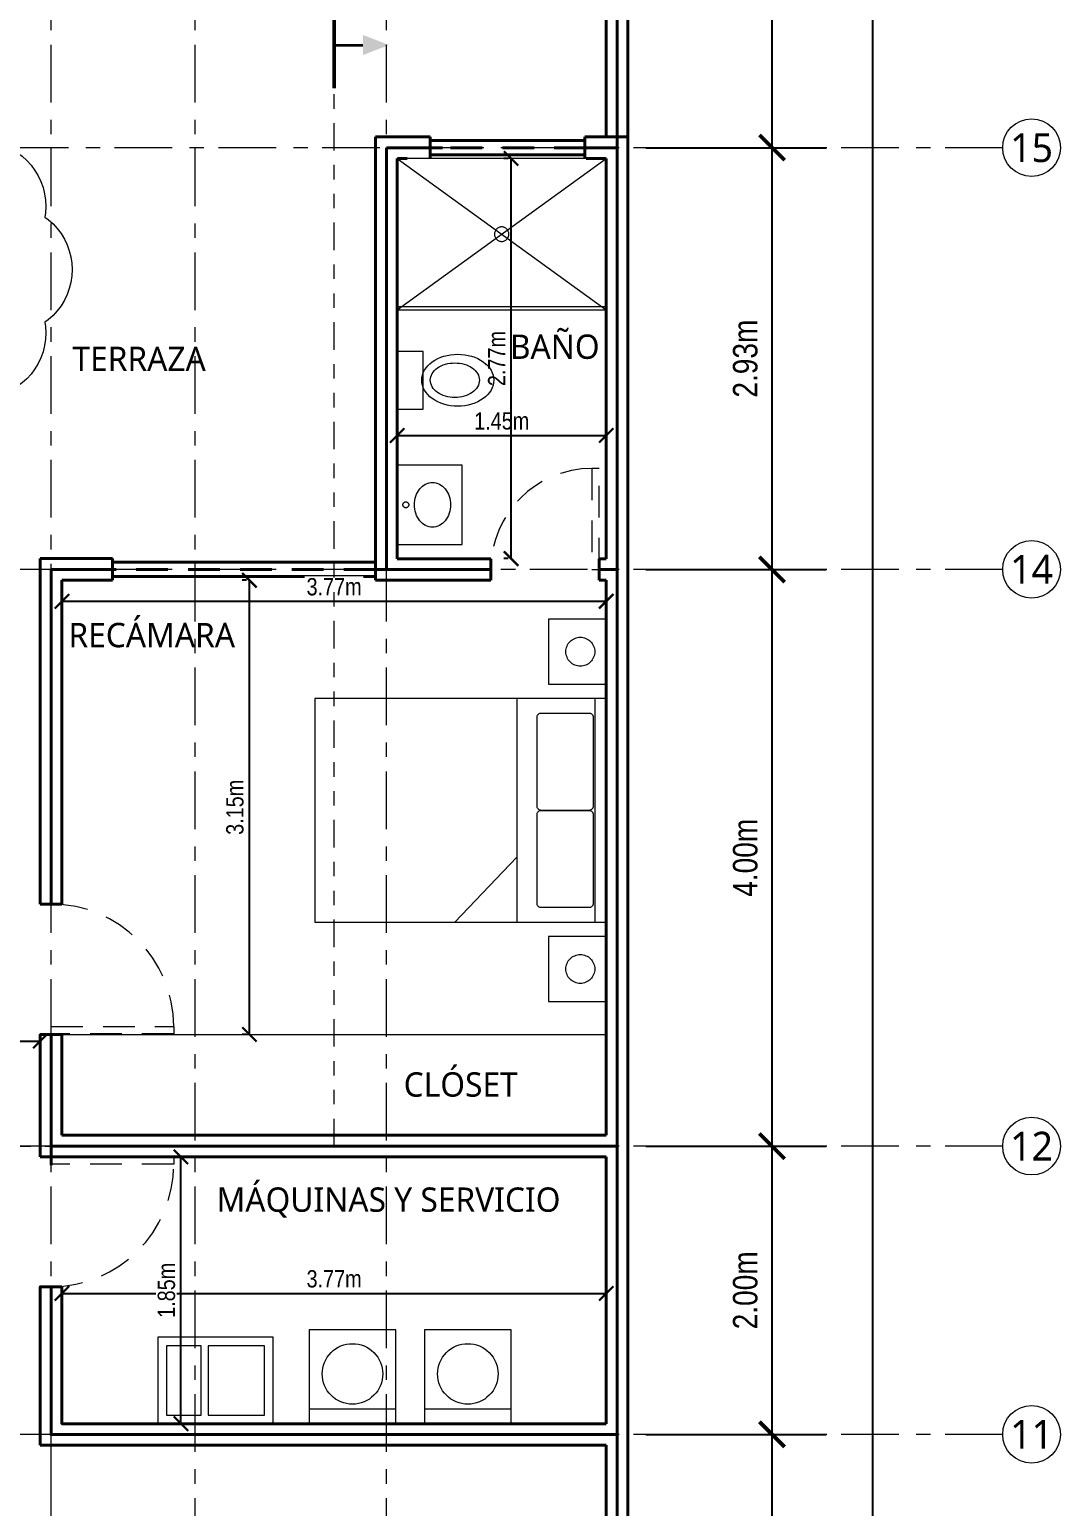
# Model space of a CAD drawing. Header units: metres. Extents: x 28.9 to 123.7, y -14.9 to 30.2.
# Drawn here: x 36.71 to 43.86, y 14.82 to 25.07 of the extents above; entities that cross this region are included whole.
import ezdxf
from ezdxf.enums import TextEntityAlignment as Align

# ---------------------------------------------------------------- set-up
doc = ezdxf.new("R2010")
doc.units = ezdxf.units.M
for name, pattern in [('EJE', [0.6, 0.4, -0.08, 0, -0.12]), ('PHANTOM', [6.35, 3.175, -0.635, 0.635, -0.635, 0.635, -0.635]), ('VACIO', [0.36, 0.22, -0.14])]:
    doc.linetypes.add(name, pattern=pattern)
for name, color, linetype, lineweight in [('001_Muros', 7, 'Continuous', 40), ('002_EjesVerticales', 8, 'EJE', 9), ('006_Mobiliario', 6, 'Continuous', 18), ('007_Textos', 7, 'Continuous', 18), ('008_Cotas', 8, 'Continuous', 13), ('011_Puertas', 7, 'VACIO', 18), ('012_Ventanas', 5, 'Continuous', 40), ('017_LineaDeCorte', 1, 'Continuous', 30)]:
    doc.layers.add(name, color=color, linetype=linetype, lineweight=lineweight)
doc.styles.add('OpenSans', font='OpenSans-Regular.ttf')
doc.styles.add('OpenSansCondensed-Light', font='OpenSansCondensed-Light.ttf')
doc.dimstyles.new('EZDXF', dxfattribs={"dimtxt": 0.25, "dimasz": 0.175, "dimexe": 0.375, "dimexo": 0.125, "dimgap": 0.1, "dimtad": 1, "dimzin": 4, "dimtxsty": 'OpenSansCondensed-Light', "dimblk": 'ARCHTICK', "dimcen": 2.5, "dimazin": 1, "dimtfac": 0.5, "dimtmove": 2, "dimatfit": 3})

# ---------------------------------------------------------------- blocks, each defined once
blk = doc.blocks.new('EJE')
at = {"color": 0, "linetype": 'Continuous'}
blk.add_circle((0, 0), 0.2, dxfattribs=at)
at = {"color": 0, "style": 'OpenSans'}
blk.add_attdef('EJE', text='', height=0.2, dxfattribs=at).set_placement((0, 0), align=Align.MIDDLE_CENTER)
blk = doc.blocks.new('_ARCHTICK')
at = {"color": 0, "linetype": 'ByBlock', "const_width": 0.15}
blk.add_lwpolyline([(-0.5, -0.5), (0.5, 0.5)], dxfattribs=at)
blk = doc.blocks.new('*D11')
at = {"layer": '008_Cotas', "color": 0, "lineweight": -2, "transparency": 16777216}
for p, q in [((40.985, 15.322), (42.235, 15.322)), ((41.86, 9.825), (41.86, 15.322)), ((40.985, 9.825), (42.235, 9.825))]:
    blk.add_line(p, q, dxfattribs=at)
at = {"layer": 'Defpoints', "color": 0, "transparency": 16777216}
for p in [(40.86, 15.322), (41.86, 15.322), (40.86, 9.825)]:
    blk.add_point(p, dxfattribs=at)
at = {"layer": '008_Cotas', "color": 0, "lineweight": -2, "transparency": 16777216, "xscale": 0.175, "yscale": 0.175, "zscale": 0.175}
for p, rotation in [((41.86, 15.322), 90), ((41.86, 9.825), 270)]:
    blk.add_blockref('_ARCHTICK', p, dxfattribs=dict(at, rotation=rotation))
at = {"layer": '008_Cotas', "color": 0, "transparency": 16777216, "insert": (41.675, 12.573), "char_height": 0.17, "attachment_point": 5, "rotation": 90, "style": 'OpenSansCondensed-Light', "bg_fill": 3, "box_fill_scale": 1.1, "bg_fill_color": 9, "bg_fill_true_color": 13158600, "bg_fill_transparency": 0}
blk.add_mtext('5.50m', dxfattribs=at)
blk = doc.blocks.new('*D12')
at = {"layer": '008_Cotas', "color": 0, "lineweight": -2, "transparency": 16777216}
for p, q in [((40.985, 17.321), (42.235, 17.321)), ((41.86, 15.322), (41.86, 17.321)), ((40.985, 15.322), (42.235, 15.322))]:
    blk.add_line(p, q, dxfattribs=at)
at = {"layer": 'Defpoints', "color": 0, "transparency": 16777216}
for p in [(40.86, 17.321), (41.86, 17.321), (40.86, 15.322)]:
    blk.add_point(p, dxfattribs=at)
at = {"layer": '008_Cotas', "color": 0, "lineweight": -2, "transparency": 16777216, "xscale": 0.175, "yscale": 0.175, "zscale": 0.175}
for p, rotation in [((41.86, 17.321), 90), ((41.86, 15.322), 270)]:
    blk.add_blockref('_ARCHTICK', p, dxfattribs=dict(at, rotation=rotation))
at = {"layer": '008_Cotas', "color": 0, "transparency": 16777216, "insert": (41.675, 16.321), "char_height": 0.17, "attachment_point": 5, "rotation": 90, "style": 'OpenSansCondensed-Light', "bg_fill": 3, "box_fill_scale": 1.1, "bg_fill_color": 9, "bg_fill_true_color": 13158600, "bg_fill_transparency": 0}
blk.add_mtext('2.00m', dxfattribs=at)
blk = doc.blocks.new('*D13')
at = {"layer": '008_Cotas', "color": 0, "lineweight": -2, "transparency": 16777216}
for p, q in [((40.985, 21.321), (42.235, 21.321)), ((41.86, 17.321), (41.86, 21.321)), ((40.985, 17.321), (42.235, 17.321))]:
    blk.add_line(p, q, dxfattribs=at)
at = {"layer": 'Defpoints', "color": 0, "transparency": 16777216}
for p in [(40.86, 21.321), (41.86, 21.321), (40.86, 17.321)]:
    blk.add_point(p, dxfattribs=at)
at = {"layer": '008_Cotas', "color": 0, "lineweight": -2, "transparency": 16777216, "xscale": 0.175, "yscale": 0.175, "zscale": 0.175}
for p, rotation in [((41.86, 21.321), 90), ((41.86, 17.321), 270)]:
    blk.add_blockref('_ARCHTICK', p, dxfattribs=dict(at, rotation=rotation))
at = {"layer": '008_Cotas', "color": 0, "transparency": 16777216, "insert": (41.675, 19.321), "char_height": 0.17, "attachment_point": 5, "rotation": 90, "style": 'OpenSansCondensed-Light', "bg_fill": 3, "box_fill_scale": 1.1, "bg_fill_color": 9, "bg_fill_true_color": 13158600, "bg_fill_transparency": 0}
blk.add_mtext('4.00m', dxfattribs=at)
blk = doc.blocks.new('*D14')
at = {"layer": '008_Cotas', "color": 0, "lineweight": -2, "transparency": 16777216}
for p, q in [((40.985, 24.246), (42.235, 24.246)), ((41.86, 21.321), (41.86, 24.246)), ((40.985, 21.321), (42.235, 21.321))]:
    blk.add_line(p, q, dxfattribs=at)
at = {"layer": 'Defpoints', "color": 0, "transparency": 16777216}
for p in [(40.86, 24.246), (41.86, 24.246), (40.86, 21.321)]:
    blk.add_point(p, dxfattribs=at)
at = {"layer": '008_Cotas', "color": 0, "lineweight": -2, "transparency": 16777216, "xscale": 0.175, "yscale": 0.175, "zscale": 0.175}
for p, rotation in [((41.86, 24.246), 90), ((41.86, 21.321), 270)]:
    blk.add_blockref('_ARCHTICK', p, dxfattribs=dict(at, rotation=rotation))
at = {"layer": '008_Cotas', "color": 0, "transparency": 16777216, "insert": (41.675, 22.783), "char_height": 0.17, "attachment_point": 5, "rotation": 90, "style": 'OpenSansCondensed-Light', "bg_fill": 3, "box_fill_scale": 1.1, "bg_fill_color": 9, "bg_fill_true_color": 13158600, "bg_fill_transparency": 0}
blk.add_mtext('2.93m', dxfattribs=at)
blk = doc.blocks.new('MOB_CAMA_QUEEN_155x202')
at = {"color": 0, "lineweight": -2}
for points in [[(0.775, -1.01), (0.775, 1.01), (-0.775, 1.01), (-0.775, -1.01)], [(0.775, 0.93), (0.775, 1.01), (-0.775, 1.01), (-0.775, 0.93)], [(-0.03, 0.53), (-0.645, 0.53), (-0.648, 0.53), (-0.651, 0.531), (-0.654, 0.531), (-0.656, 0.532), (-0.659, 0.534), (-0.662, 0.535), (-0.664, 0.537), (-0.666, 0.539), (-0.668, 0.541), (-0.67, 0.543), (-0.671, 0.546), (-0.673, 0.549), (-0.674, 0.551), (-0.674, 0.554), (-0.675, 0.557), (-0.675, 0.56), (-0.675, 0.89), (-0.675, 0.893), (-0.674, 0.896), (-0.674, 0.899), (-0.673, 0.901), (-0.671, 0.904), (-0.67, 0.907), (-0.668, 0.909), (-0.666, 0.911), (-0.664, 0.913), (-0.662, 0.915), (-0.659, 0.916), (-0.656, 0.918), (-0.654, 0.919), (-0.651, 0.919), (-0.648, 0.92), (-0.645, 0.92), (-0.03, 0.92), (-0.027, 0.92), (-0.024, 0.919), (-0.021, 0.919), (-0.019, 0.918), (-0.016, 0.916), (-0.013, 0.915), (-0.011, 0.913), (-0.009, 0.911), (-0.007, 0.909), (-0.005, 0.907), (-0.004, 0.904), (-0.002, 0.901), (-0.001, 0.899), (-0.001, 0.896), (0, 0.893), (0, 0.89), (0, 0.56), (0, 0.557), (-0.001, 0.554), (-0.001, 0.551), (-0.002, 0.549), (-0.004, 0.546), (-0.005, 0.543), (-0.007, 0.541), (-0.009, 0.539), (-0.011, 0.537), (-0.013, 0.535), (-0.016, 0.534), (-0.019, 0.532), (-0.021, 0.531), (-0.024, 0.531), (-0.027, 0.53)], [(0.645, 0.53), (0.03, 0.53), (0.027, 0.53), (0.024, 0.531), (0.021, 0.531), (0.019, 0.532), (0.016, 0.534), (0.013, 0.535), (0.011, 0.537), (0.009, 0.539), (0.007, 0.541), (0.005, 0.543), (0.004, 0.546), (0.002, 0.549), (0.001, 0.551), (0.001, 0.554), (0, 0.557), (0, 0.56), (0, 0.89), (0, 0.893), (0.001, 0.896), (0.001, 0.899), (0.002, 0.901), (0.004, 0.904), (0.005, 0.907), (0.007, 0.909), (0.009, 0.911), (0.011, 0.913), (0.013, 0.915), (0.016, 0.916), (0.019, 0.918), (0.021, 0.919), (0.024, 0.919), (0.027, 0.92), (0.03, 0.92), (0.645, 0.92), (0.648, 0.92), (0.651, 0.919), (0.654, 0.919), (0.656, 0.918), (0.659, 0.916), (0.662, 0.915), (0.664, 0.913), (0.666, 0.911), (0.668, 0.909), (0.67, 0.907), (0.671, 0.904), (0.673, 0.901), (0.674, 0.899), (0.674, 0.896), (0.675, 0.893), (0.675, 0.89), (0.675, 0.56), (0.675, 0.557), (0.674, 0.554), (0.674, 0.551), (0.673, 0.549), (0.671, 0.546), (0.67, 0.543), (0.668, 0.541), (0.666, 0.539), (0.664, 0.537), (0.662, 0.535), (0.659, 0.534), (0.656, 0.532), (0.654, 0.531), (0.651, 0.531), (0.648, 0.53)]]:
    blk.add_lwpolyline(points, close=True, dxfattribs=at)
for points in [[(-0.775, 0.39), (0.775, 0.39)], [(0.325, 0.39), (0.775, -0.04)]]:
    blk.add_lwpolyline(points, dxfattribs=at)
blk = doc.blocks.new('MOB_BURO_45x40')
at = {"color": 0, "lineweight": -2}
for points in [[(0.225, -0.2), (0.225, 0.2), (-0.225, 0.2), (-0.225, -0.2)], [(0.1, 0.02), (0.1, 0.01), (0.098, 0), (0.096, -0.009), (0.092, -0.018), (0.088, -0.027), (0.083, -0.036), (0.077, -0.043), (0.071, -0.051), (0.063, -0.057), (0.056, -0.063), (0.047, -0.068), (0.038, -0.072), (0.029, -0.076), (0.02, -0.078), (0.01, -0.08), (0, -0.08), (-0.01, -0.08), (-0.02, -0.078), (-0.029, -0.076), (-0.038, -0.072), (-0.047, -0.068), (-0.056, -0.063), (-0.063, -0.057), (-0.071, -0.051), (-0.077, -0.043), (-0.083, -0.036), (-0.088, -0.027), (-0.092, -0.018), (-0.096, -0.009), (-0.098, 0), (-0.1, 0.01), (-0.1, 0.02), (-0.1, 0.03), (-0.098, 0.04), (-0.096, 0.049), (-0.092, 0.058), (-0.088, 0.067), (-0.083, 0.076), (-0.077, 0.083), (-0.071, 0.091), (-0.063, 0.097), (-0.056, 0.103), (-0.047, 0.108), (-0.038, 0.112), (-0.029, 0.116), (-0.02, 0.118), (-0.01, 0.12), (0, 0.12), (0.01, 0.12), (0.02, 0.118), (0.029, 0.116), (0.038, 0.112), (0.047, 0.108), (0.056, 0.103), (0.063, 0.097), (0.071, 0.091), (0.077, 0.083), (0.083, 0.076), (0.088, 0.067), (0.092, 0.058), (0.096, 0.049), (0.098, 0.04), (0.1, 0.03)]]:
    blk.add_lwpolyline(points, close=True, dxfattribs=at)
blk = doc.blocks.new('MOB_ARBOL_200x200')
at = {"color": 0, "lineweight": -2}
blk.add_lwpolyline([(0.285, -0.968), (0.25, -0.994), (0.212, -1.017), (0.172, -1.036), (0.131, -1.051), (0.088, -1.061), (0.044, -1.068), (0, -1.07), (-0.044, -1.068), (-0.088, -1.061), (-0.131, -1.051), (-0.172, -1.036), (-0.212, -1.017), (-0.25, -0.994), (-0.285, -0.968), (-0.318, -0.938), (-0.348, -0.905), (-0.365, -0.882), (-0.394, -0.886), (-0.438, -0.888), (-0.483, -0.886), (-0.526, -0.88), (-0.569, -0.869), (-0.611, -0.854), (-0.651, -0.835), (-0.688, -0.813), (-0.724, -0.786), (-0.757, -0.757), (-0.786, -0.724), (-0.813, -0.688), (-0.835, -0.651), (-0.854, -0.611), (-0.869, -0.569), (-0.88, -0.526), (-0.886, -0.483), (-0.888, -0.438), (-0.886, -0.394), (-0.882, -0.365), (-0.905, -0.348), (-0.938, -0.318), (-0.968, -0.285), (-0.994, -0.25), (-1.017, -0.212), (-1.036, -0.172), (-1.051, -0.131), (-1.061, -0.088), (-1.068, -0.044), (-1.07, 0), (-1.068, 0.044), (-1.061, 0.088), (-1.051, 0.131), (-1.036, 0.172), (-1.017, 0.212), (-0.994, 0.25), (-0.968, 0.285), (-0.938, 0.318), (-0.905, 0.348), (-0.882, 0.365), (-0.886, 0.394), (-0.888, 0.438), (-0.886, 0.483), (-0.88, 0.526), (-0.869, 0.569), (-0.854, 0.611), (-0.835, 0.651), (-0.813, 0.688), (-0.786, 0.724), (-0.757, 0.757), (-0.724, 0.786), (-0.688, 0.813), (-0.651, 0.835), (-0.611, 0.854), (-0.569, 0.869), (-0.526, 0.88), (-0.483, 0.886), (-0.438, 0.888), (-0.394, 0.886), (-0.365, 0.882), (-0.348, 0.905), (-0.318, 0.938), (-0.285, 0.968), (-0.25, 0.994), (-0.212, 1.017), (-0.172, 1.036), (-0.131, 1.051), (-0.088, 1.061), (-0.044, 1.068), (0, 1.07), (0.044, 1.068), (0.088, 1.061), (0.131, 1.051), (0.172, 1.036), (0.212, 1.017), (0.25, 0.994), (0.285, 0.968), (0.318, 0.938), (0.348, 0.905), (0.365, 0.882), (0.394, 0.886), (0.438, 0.888), (0.483, 0.886), (0.526, 0.88), (0.569, 0.869), (0.611, 0.854), (0.651, 0.835), (0.688, 0.813), (0.724, 0.786), (0.757, 0.757), (0.786, 0.724), (0.813, 0.688), (0.835, 0.651), (0.854, 0.611), (0.869, 0.569), (0.88, 0.526), (0.886, 0.483), (0.888, 0.438), (0.886, 0.394), (0.882, 0.365), (0.905, 0.348), (0.938, 0.318), (0.968, 0.285), (0.994, 0.25), (1.017, 0.212), (1.036, 0.172), (1.051, 0.131), (1.061, 0.088), (1.068, 0.044), (1.07, 0), (1.068, -0.044), (1.061, -0.088), (1.051, -0.131), (1.036, -0.172), (1.017, -0.212), (0.994, -0.25), (0.968, -0.285), (0.938, -0.318), (0.905, -0.348), (0.882, -0.365), (0.886, -0.394), (0.888, -0.438), (0.886, -0.483), (0.88, -0.526), (0.869, -0.569), (0.854, -0.611), (0.835, -0.651), (0.813, -0.688), (0.786, -0.724), (0.757, -0.757), (0.724, -0.786), (0.688, -0.813), (0.651, -0.835), (0.611, -0.854), (0.569, -0.869), (0.526, -0.88), (0.483, -0.886), (0.438, -0.888), (0.394, -0.886), (0.365, -0.882), (0.348, -0.905), (0.318, -0.938), (0.285, -0.968)], dxfattribs=at)
blk.add_lwpolyline([(0.12, 0), (0.119, -0.012), (0.118, -0.023), (0.115, -0.035), (0.111, -0.046), (0.106, -0.057), (0.1, -0.067), (0.093, -0.076), (0.085, -0.085), (0.076, -0.093), (0.067, -0.1), (0.057, -0.106), (0.046, -0.111), (0.035, -0.115), (0.023, -0.118), (0.012, -0.119), (0, -0.12), (-0.012, -0.119), (-0.023, -0.118), (-0.035, -0.115), (-0.046, -0.111), (-0.057, -0.106), (-0.067, -0.1), (-0.076, -0.093), (-0.085, -0.085), (-0.093, -0.076), (-0.1, -0.067), (-0.106, -0.057), (-0.111, -0.046), (-0.115, -0.035), (-0.118, -0.023), (-0.119, -0.012), (-0.12, 0), (-0.119, 0.012), (-0.118, 0.023), (-0.115, 0.035), (-0.111, 0.046), (-0.106, 0.057), (-0.1, 0.067), (-0.093, 0.076), (-0.085, 0.085), (-0.076, 0.093), (-0.067, 0.1), (-0.057, 0.106), (-0.046, 0.111), (-0.035, 0.115), (-0.023, 0.118), (-0.012, 0.119), (0, 0.12), (0.012, 0.119), (0.023, 0.118), (0.035, 0.115), (0.046, 0.111), (0.057, 0.106), (0.067, 0.1), (0.076, 0.093), (0.085, 0.085), (0.093, 0.076), (0.1, 0.067), (0.106, 0.057), (0.111, 0.046), (0.115, 0.035), (0.118, 0.023), (0.119, 0.012)], close=True, dxfattribs=at)
blk = doc.blocks.new('*D121')
at = {"color": 0, "transparency": 16777216}
for p, q in [((36.935, 16.32), (36.935, 16.35)), ((36.935, 16.3), (40.71, 16.3)), ((40.71, 16.32), (40.71, 16.35))]:
    blk.add_line(p, q, dxfattribs=at)
at = {"layer": 'Defpoints', "transparency": 16777216}
for p in [(36.935, 16.3), (36.935, 16.3), (40.71, 16.3)]:
    blk.add_point(p, dxfattribs=at)
at = {"layer": '008_Cotas', "color": 0, "transparency": 16777216, "xscale": 0.1, "yscale": 0.1, "rotation": 180}
blk.add_blockref('_ARCHTICK', (36.935, 16.3), dxfattribs=at)
at = {"layer": '008_Cotas', "color": 0, "transparency": 16777216, "xscale": 0.1, "yscale": 0.1}
blk.add_blockref('_ARCHTICK', (40.71, 16.3), dxfattribs=at)
at = {"layer": '008_Cotas', "color": 0, "transparency": 16777216, "insert": (38.8225, 16.4), "char_height": 0.12, "attachment_point": 5, "style": 'OpenSansCondensed-Light', "bg_fill": 3, "box_fill_scale": 1.1, "bg_fill_color": 0, "bg_fill_transparency": 0}
blk.add_mtext('3.77m', dxfattribs=at)
blk = doc.blocks.new('*D130')
at = {"color": 0, "transparency": 16777216}
for p, q in [((37.74, 17.246), (37.71, 17.246)), ((37.76, 15.396), (37.76, 17.246)), ((37.74, 15.396), (37.71, 15.396))]:
    blk.add_line(p, q, dxfattribs=at)
at = {"layer": 'Defpoints', "transparency": 16777216}
for p in [(37.76, 17.246), (37.76, 15.396), (37.76, 15.396)]:
    blk.add_point(p, dxfattribs=at)
at = {"layer": '008_Cotas', "color": 0, "transparency": 16777216, "xscale": 0.1, "yscale": 0.1}
for p, rotation in [((37.76, 17.246), 90), ((37.76, 15.396), 270)]:
    blk.add_blockref('_ARCHTICK', p, dxfattribs=dict(at, rotation=rotation))
at = {"layer": '008_Cotas', "color": 0, "transparency": 16777216, "insert": (37.66, 16.321), "char_height": 0.12, "attachment_point": 5, "rotation": 90, "style": 'OpenSansCondensed-Light', "bg_fill": 3, "box_fill_scale": 1.1, "bg_fill_color": 0, "bg_fill_transparency": 0}
blk.add_mtext('1.85m', dxfattribs=at)
blk = doc.blocks.new('*D101')
at = {"color": 0, "transparency": 16777216}
for p, q in [((36.935, 21.12), (36.935, 21.15)), ((40.71, 21.12), (40.71, 21.15)), ((36.935, 21.1), (40.71, 21.1))]:
    blk.add_line(p, q, dxfattribs=at)
at = {"layer": 'Defpoints', "transparency": 16777216}
for p in [(36.935, 21.1), (36.935, 21.1), (40.71, 21.1)]:
    blk.add_point(p, dxfattribs=at)
at = {"layer": '008_Cotas', "color": 0, "transparency": 16777216, "xscale": 0.1, "yscale": 0.1, "rotation": 180}
blk.add_blockref('_ARCHTICK', (36.935, 21.1), dxfattribs=at)
at = {"layer": '008_Cotas', "color": 0, "transparency": 16777216, "xscale": 0.1, "yscale": 0.1}
blk.add_blockref('_ARCHTICK', (40.71, 21.1), dxfattribs=at)
at = {"layer": '008_Cotas', "color": 0, "transparency": 16777216, "insert": (38.8225, 21.2), "char_height": 0.12, "attachment_point": 5, "style": 'OpenSansCondensed-Light', "bg_fill": 3, "box_fill_scale": 1.1, "bg_fill_color": 0, "bg_fill_transparency": 0}
blk.add_mtext('3.77m', dxfattribs=at)
blk = doc.blocks.new('*D102')
at = {"color": 0, "transparency": 16777216}
for p, q in [((38.215, 21.246), (38.185, 21.246)), ((38.235, 18.096), (38.235, 21.246)), ((38.215, 18.096), (38.185, 18.096))]:
    blk.add_line(p, q, dxfattribs=at)
at = {"layer": 'Defpoints', "transparency": 16777216}
for p in [(38.235, 21.246), (38.235, 18.096), (38.235, 18.096)]:
    blk.add_point(p, dxfattribs=at)
at = {"layer": '008_Cotas', "color": 0, "transparency": 16777216, "xscale": 0.1, "yscale": 0.1}
for p, rotation in [((38.235, 21.246), 90), ((38.235, 18.096), 270)]:
    blk.add_blockref('_ARCHTICK', p, dxfattribs=dict(at, rotation=rotation))
at = {"layer": '008_Cotas', "color": 0, "transparency": 16777216, "insert": (38.135, 19.671), "char_height": 0.12, "attachment_point": 5, "rotation": 90, "style": 'OpenSansCondensed-Light', "bg_fill": 3, "box_fill_scale": 1.1, "bg_fill_color": 0, "bg_fill_transparency": 0}
blk.add_mtext('3.15m', dxfattribs=at)
blk = doc.blocks.new('*D131')
at = {"color": 0, "transparency": 16777216}
for p, q in [((39.26, 22.27), (39.26, 22.3)), ((39.26, 22.25), (40.71, 22.25)), ((40.71, 22.27), (40.71, 22.3))]:
    blk.add_line(p, q, dxfattribs=at)
at = {"layer": 'Defpoints', "transparency": 16777216}
for p in [(39.26, 22.25), (39.26, 22.25), (40.71, 22.25)]:
    blk.add_point(p, dxfattribs=at)
at = {"layer": '008_Cotas', "color": 0, "transparency": 16777216, "xscale": 0.1, "yscale": 0.1, "rotation": 180}
blk.add_blockref('_ARCHTICK', (39.26, 22.25), dxfattribs=at)
at = {"layer": '008_Cotas', "color": 0, "transparency": 16777216, "xscale": 0.1, "yscale": 0.1}
blk.add_blockref('_ARCHTICK', (40.71, 22.25), dxfattribs=at)
at = {"layer": '008_Cotas', "color": 0, "transparency": 16777216, "insert": (39.985, 22.35), "char_height": 0.12, "attachment_point": 5, "style": 'OpenSansCondensed-Light', "bg_fill": 3, "box_fill_scale": 1.1, "bg_fill_color": 0, "bg_fill_transparency": 0}
blk.add_mtext('1.45m', dxfattribs=at)
blk = doc.blocks.new('*D147')
at = {"color": 0, "transparency": 16777216}
for p, q in [((40.03, 24.171), (40, 24.171)), ((40.05, 21.396), (40.05, 24.171)), ((40.03, 21.396), (40, 21.396))]:
    blk.add_line(p, q, dxfattribs=at)
at = {"layer": 'Defpoints', "transparency": 16777216}
for p in [(40.05, 24.171), (40.05, 21.396), (40.05, 21.396)]:
    blk.add_point(p, dxfattribs=at)
at = {"layer": '008_Cotas', "color": 0, "transparency": 16777216, "xscale": 0.1, "yscale": 0.1}
for p, rotation in [((40.05, 24.171), 90), ((40.05, 21.396), 270)]:
    blk.add_blockref('_ARCHTICK', p, dxfattribs=dict(at, rotation=rotation))
at = {"layer": '008_Cotas', "color": 0, "transparency": 16777216, "insert": (39.95, 22.7835), "char_height": 0.12, "attachment_point": 5, "rotation": 90, "style": 'OpenSansCondensed-Light', "bg_fill": 3, "box_fill_scale": 1.1, "bg_fill_color": 0, "bg_fill_transparency": 0}
blk.add_mtext('2.77m', dxfattribs=at)
blk = doc.blocks.new('MOB_LAVABO_55x45')
at = {"color": 0, "lineweight": -2}
for points in [[(0.275, -0.225), (0.275, 0.225), (-0.275, 0.225), (-0.275, -0.225)], [(0.155, -0.02), (0.154, -0.032), (0.152, -0.044), (0.148, -0.056), (0.143, -0.068), (0.137, -0.079), (0.129, -0.089), (0.12, -0.099), (0.11, -0.108), (0.098, -0.117), (0.086, -0.124), (0.073, -0.13), (0.059, -0.135), (0.045, -0.14), (0.03, -0.143), (0.015, -0.144), (0, -0.145), (-0.015, -0.144), (-0.03, -0.143), (-0.045, -0.14), (-0.059, -0.135), (-0.073, -0.13), (-0.086, -0.124), (-0.098, -0.117), (-0.11, -0.108), (-0.12, -0.099), (-0.129, -0.089), (-0.137, -0.079), (-0.143, -0.068), (-0.148, -0.056), (-0.152, -0.044), (-0.154, -0.032), (-0.155, -0.02), (-0.154, -0.008), (-0.152, 0.004), (-0.148, 0.016), (-0.143, 0.028), (-0.137, 0.039), (-0.129, 0.049), (-0.12, 0.059), (-0.11, 0.068), (-0.098, 0.077), (-0.086, 0.084), (-0.073, 0.09), (-0.059, 0.095), (-0.045, 0.1), (-0.03, 0.103), (-0.015, 0.104), (0, 0.105), (0.015, 0.104), (0.03, 0.103), (0.045, 0.1), (0.059, 0.095), (0.073, 0.09), (0.086, 0.084), (0.098, 0.077), (0.11, 0.068), (0.12, 0.059), (0.129, 0.049), (0.137, 0.039), (0.143, 0.028), (0.148, 0.016), (0.152, 0.004), (0.154, -0.008)], [(0.02, 0.165), (0.02, 0.163), (0.02, 0.161), (0.019, 0.159), (0.018, 0.157), (0.018, 0.156), (0.017, 0.154), (0.015, 0.152), (0.014, 0.151), (0.013, 0.15), (0.011, 0.148), (0.009, 0.147), (0.008, 0.147), (0.006, 0.146), (0.004, 0.145), (0.002, 0.145), (0, 0.145), (-0.002, 0.145), (-0.004, 0.145), (-0.006, 0.146), (-0.008, 0.147), (-0.009, 0.147), (-0.011, 0.148), (-0.013, 0.15), (-0.014, 0.151), (-0.015, 0.152), (-0.017, 0.154), (-0.018, 0.156), (-0.018, 0.157), (-0.019, 0.159), (-0.02, 0.161), (-0.02, 0.163), (-0.02, 0.165), (-0.02, 0.167), (-0.02, 0.169), (-0.019, 0.171), (-0.018, 0.173), (-0.018, 0.174), (-0.017, 0.176), (-0.015, 0.178), (-0.014, 0.179), (-0.013, 0.18), (-0.011, 0.182), (-0.009, 0.183), (-0.008, 0.183), (-0.006, 0.184), (-0.004, 0.185), (-0.002, 0.185), (0, 0.185), (0.002, 0.185), (0.004, 0.185), (0.006, 0.184), (0.008, 0.183), (0.009, 0.183), (0.011, 0.182), (0.013, 0.18), (0.014, 0.179), (0.015, 0.178), (0.017, 0.176), (0.018, 0.174), (0.018, 0.173), (0.019, 0.171), (0.02, 0.169), (0.02, 0.167)]]:
    blk.add_lwpolyline(points, close=True, dxfattribs=at)
blk = doc.blocks.new('MOB_WC_40x70')
at = {"color": 0, "lineweight": -2}
for points in [[(0.2, 0.17), (0.2, 0.35), (-0.2, 0.35), (-0.2, 0.17)], [(0.18, -0.07), (0.179, -0.095), (0.177, -0.119), (0.172, -0.143), (0.166, -0.166), (0.159, -0.188), (0.15, -0.209), (0.139, -0.229), (0.127, -0.247), (0.114, -0.263), (0.1, -0.278), (0.085, -0.29), (0.069, -0.301), (0.052, -0.309), (0.035, -0.315), (0.018, -0.319), (0, -0.32), (-0.018, -0.319), (-0.035, -0.315), (-0.052, -0.309), (-0.069, -0.301), (-0.085, -0.29), (-0.1, -0.278), (-0.114, -0.263), (-0.127, -0.247), (-0.139, -0.229), (-0.15, -0.209), (-0.159, -0.188), (-0.166, -0.166), (-0.172, -0.143), (-0.177, -0.119), (-0.179, -0.095), (-0.18, -0.07), (-0.179, -0.045), (-0.177, -0.021), (-0.172, 0.003), (-0.166, 0.026), (-0.159, 0.048), (-0.15, 0.069), (-0.139, 0.089), (-0.127, 0.107), (-0.114, 0.123), (-0.1, 0.138), (-0.085, 0.15), (-0.069, 0.161), (-0.052, 0.169), (-0.035, 0.175), (-0.018, 0.179), (0, 0.18), (0.018, 0.179), (0.035, 0.175), (0.052, 0.169), (0.069, 0.161), (0.085, 0.15), (0.1, 0.138), (0.114, 0.123), (0.127, 0.107), (0.139, 0.089), (0.15, 0.069), (0.159, 0.048), (0.166, 0.026), (0.172, 0.003), (0.177, -0.021), (0.179, -0.045)], [(0.12, -0.05), (0.119, -0.067), (0.118, -0.083), (0.115, -0.099), (0.111, -0.115), (0.106, -0.13), (0.1, -0.144), (0.093, -0.158), (0.085, -0.17), (0.076, -0.181), (0.067, -0.191), (0.057, -0.2), (0.046, -0.207), (0.035, -0.213), (0.023, -0.217), (0.012, -0.219), (0, -0.22), (-0.012, -0.219), (-0.023, -0.217), (-0.035, -0.213), (-0.046, -0.207), (-0.057, -0.2), (-0.067, -0.191), (-0.076, -0.181), (-0.085, -0.17), (-0.093, -0.158), (-0.1, -0.144), (-0.106, -0.13), (-0.111, -0.115), (-0.115, -0.099), (-0.118, -0.083), (-0.119, -0.067), (-0.12, -0.05), (-0.119, -0.033), (-0.118, -0.017), (-0.115, -0.001), (-0.111, 0.015), (-0.106, 0.03), (-0.1, 0.044), (-0.093, 0.058), (-0.085, 0.07), (-0.076, 0.081), (-0.067, 0.091), (-0.057, 0.1), (-0.046, 0.107), (-0.035, 0.113), (-0.023, 0.117), (-0.012, 0.119), (0, 0.12), (0.012, 0.119), (0.023, 0.117), (0.035, 0.113), (0.046, 0.107), (0.057, 0.1), (0.067, 0.091), (0.076, 0.081), (0.085, 0.07), (0.093, 0.058), (0.1, 0.044), (0.106, 0.03), (0.111, 0.015), (0.115, -0.001), (0.118, -0.017), (0.119, -0.033)]]:
    blk.add_lwpolyline(points, close=True, dxfattribs=at)
blk = doc.blocks.new('MOB_REGADERA_145x105')
for points in [[(0.725, -0.525), (0.725, 0.525), (-0.725, 0.525), (-0.725, -0.525)], [(0.05, 0), (0.05, 0.005), (0.049, 0.01), (0.048, 0.015), (0.046, 0.019), (0.044, 0.024), (0.042, 0.028), (0.039, 0.032), (0.035, 0.035), (0.032, 0.039), (0.028, 0.042), (0.024, 0.044), (0.019, 0.046), (0.015, 0.048), (0.01, 0.049), (0.005, 0.05), (0, 0.05), (-0.005, 0.05), (-0.01, 0.049), (-0.015, 0.048), (-0.019, 0.046), (-0.024, 0.044), (-0.028, 0.042), (-0.032, 0.039), (-0.035, 0.035), (-0.039, 0.032), (-0.042, 0.028), (-0.044, 0.024), (-0.046, 0.019), (-0.048, 0.015), (-0.049, 0.01), (-0.05, 0.005), (-0.05, 0), (-0.05, -0.005), (-0.049, -0.01), (-0.048, -0.015), (-0.046, -0.019), (-0.044, -0.024), (-0.042, -0.028), (-0.039, -0.032), (-0.035, -0.035), (-0.032, -0.039), (-0.028, -0.042), (-0.024, -0.044), (-0.019, -0.046), (-0.015, -0.048), (-0.01, -0.049), (-0.005, -0.05), (0, -0.05), (0.005, -0.05), (0.01, -0.049), (0.015, -0.048), (0.019, -0.046), (0.024, -0.044), (0.028, -0.042), (0.032, -0.039), (0.035, -0.035), (0.039, -0.032), (0.042, -0.028), (0.044, -0.024), (0.046, -0.019), (0.048, -0.015), (0.049, -0.01), (0.05, -0.005)], [(0.725, -0.525), (0.725, -0.505), (-0.725, -0.505), (-0.725, -0.525)]]:
    blk.add_lwpolyline(points, close=True)
for points in [[(-0.725, -0.525), (0.725, 0.525)], [(-0.725, 0.525), (0.725, -0.525)]]:
    blk.add_lwpolyline(points)
blk = doc.blocks.new('MOB_LAVADERO_80x60')
at = {"color": 0, "lineweight": -2}
for points in [[(0.4, -0.3), (0.4, 0.3), (-0.4, 0.3), (-0.4, -0.3)], [(0.05, -0.24), (0.05, 0.24), (-0.34, 0.24), (-0.34, -0.24)], [(0.34, -0.24), (0.34, 0.24), (0.1, 0.24), (0.1, -0.24)]]:
    blk.add_lwpolyline(points, close=True, dxfattribs=at)
blk = doc.blocks.new('MOB_LAVADORA_60x65')
at = {"color": 0, "lineweight": -2}
for points in [[(0.3, -0.325), (0.3, 0.325), (-0.3, 0.325), (-0.3, -0.325)], [(0.21, -0.02), (0.209, -0.041), (0.206, -0.061), (0.201, -0.081), (0.194, -0.1), (0.185, -0.119), (0.175, -0.137), (0.162, -0.153), (0.148, -0.168), (0.133, -0.182), (0.117, -0.195), (0.099, -0.205), (0.08, -0.214), (0.061, -0.221), (0.041, -0.226), (0.021, -0.229), (0, -0.23), (-0.021, -0.229), (-0.041, -0.226), (-0.061, -0.221), (-0.08, -0.214), (-0.099, -0.205), (-0.117, -0.195), (-0.133, -0.182), (-0.148, -0.168), (-0.162, -0.153), (-0.175, -0.137), (-0.185, -0.119), (-0.194, -0.1), (-0.201, -0.081), (-0.206, -0.061), (-0.209, -0.041), (-0.21, -0.02), (-0.209, 0.001), (-0.206, 0.021), (-0.201, 0.041), (-0.194, 0.06), (-0.185, 0.079), (-0.175, 0.097), (-0.162, 0.113), (-0.148, 0.128), (-0.133, 0.142), (-0.117, 0.155), (-0.099, 0.165), (-0.08, 0.174), (-0.061, 0.181), (-0.041, 0.186), (-0.021, 0.189), (0, 0.19), (0.021, 0.189), (0.041, 0.186), (0.061, 0.181), (0.08, 0.174), (0.099, 0.165), (0.117, 0.155), (0.133, 0.142), (0.148, 0.128), (0.162, 0.113), (0.175, 0.097), (0.185, 0.079), (0.194, 0.06), (0.201, 0.041), (0.206, 0.021), (0.209, 0.001)]]:
    blk.add_lwpolyline(points, close=True, dxfattribs=at)
blk.add_lwpolyline([(-0.3, 0.225), (0.3, 0.225)], dxfattribs=at)
blk = doc.blocks.new('MOB_SECADORA_60x65')
at = {"color": 0, "lineweight": -2}
for points in [[(0.3, -0.325), (0.3, 0.325), (-0.3, 0.325), (-0.3, -0.325)], [(0.21, -0.02), (0.209, -0.041), (0.206, -0.061), (0.201, -0.081), (0.194, -0.1), (0.185, -0.119), (0.175, -0.137), (0.162, -0.153), (0.148, -0.168), (0.133, -0.182), (0.117, -0.195), (0.099, -0.205), (0.08, -0.214), (0.061, -0.221), (0.041, -0.226), (0.021, -0.229), (0, -0.23), (-0.021, -0.229), (-0.041, -0.226), (-0.061, -0.221), (-0.08, -0.214), (-0.099, -0.205), (-0.117, -0.195), (-0.133, -0.182), (-0.148, -0.168), (-0.162, -0.153), (-0.175, -0.137), (-0.185, -0.119), (-0.194, -0.1), (-0.201, -0.081), (-0.206, -0.061), (-0.209, -0.041), (-0.21, -0.02), (-0.209, 0.001), (-0.206, 0.021), (-0.201, 0.041), (-0.194, 0.06), (-0.185, 0.079), (-0.175, 0.097), (-0.162, 0.113), (-0.148, 0.128), (-0.133, 0.142), (-0.117, 0.155), (-0.099, 0.165), (-0.08, 0.174), (-0.061, 0.181), (-0.041, 0.186), (-0.021, 0.189), (0, 0.19), (0.021, 0.189), (0.041, 0.186), (0.061, 0.181), (0.08, 0.174), (0.099, 0.165), (0.117, 0.155), (0.133, 0.142), (0.148, 0.128), (0.162, 0.113), (0.175, 0.097), (0.185, 0.079), (0.194, 0.06), (0.201, 0.041), (0.206, 0.021), (0.209, 0.001)]]:
    blk.add_lwpolyline(points, close=True, dxfattribs=at)
blk.add_lwpolyline([(-0.3, 0.225), (0.3, 0.225)], dxfattribs=at)
blk = doc.blocks.new('*D157')
at = {"layer": '008_Cotas', "color": 0, "lineweight": -2, "transparency": 16777216}
for p, q in [((32.01, 18.07), (32.01, 18.1)), ((32.01, 18.05), (36.785, 18.05)), ((36.785, 18.07), (36.785, 18.1))]:
    blk.add_line(p, q, dxfattribs=at)
at = {"layer": 'Defpoints', "transparency": 16777216}
for p in [(32.01, 18.05), (32.01, 18.05), (36.785, 18.05)]:
    blk.add_point(p, dxfattribs=at)
at = {"layer": '008_Cotas', "color": 0, "lineweight": -2, "transparency": 16777216, "xscale": 0.1, "yscale": 0.1, "rotation": 180}
blk.add_blockref('_ARCHTICK', (32.01, 18.05), dxfattribs=at)
at = {"layer": '008_Cotas', "color": 0, "lineweight": -2, "transparency": 16777216, "xscale": 0.1, "yscale": 0.1}
blk.add_blockref('_ARCHTICK', (36.785, 18.05), dxfattribs=at)
at = {"layer": '008_Cotas', "color": 0, "transparency": 16777216, "insert": (34.3975, 18.15), "char_height": 0.12, "attachment_point": 5, "style": 'OpenSansCondensed-Light', "bg_fill": 3, "box_fill_scale": 1.1, "bg_fill_color": 1, "bg_fill_transparency": 0}
blk.add_mtext('4.78m', dxfattribs=at)

msp = doc.modelspace()

# ---------------------------------------------------------------- hatches: boundary and pattern name
at = {"layer": '017_LineaDeCorte'}
msp.add_hatch(color=256, dxfattribs=at).paths.add_polyline_path([(39.203, 24.958), (39.023, 25.028), (39.023, 24.888)])

# ---------------------------------------------------------------- linework, layer by layer
at = {"layer": '001_Muros'}
for p, q in [((40.71, 24.321), (40.71, 27.243)), ((40.785, -0.2), (40.785, 27.243)), ((40.86, -0.2), (40.86, 27.243)), ((39.11, 24.321), (39.11, 21.246)), ((39.11, 24.321), (39.489, 24.321)), ((39.185, 24.246), (39.185, 21.321)), ((39.575, 24.246), (39.185, 24.246)), ((39.33, 24.246), (39.185, 24.246)), ((39.185, 24.246), (39.489, 24.246)), ((40.785, 24.246), (40.57, 24.246)), ((39.185, 24.171), (39.185, 24.171)), ((39.26, 24.17), (39.26, 21.394)), ((39.262, 24.17), (39.33, 24.171)), ((40.71, 24.171), (40.57, 24.171)), ((40.71, 21.394), (40.71, 24.171)), ((37.285, 21.396), (36.785, 21.396)), ((36.785, 21.396), (36.785, 19)), ((36.86, 21.321), (36.86, 19)), ((36.86, 21.321), (37.285, 21.321)), ((37.285, 21.396), (37.285, 21.246)), ((39.185, 21.321), (39.11, 21.321)), ((40.66, 21.394), (40.71, 21.394)), ((36.935, 21.246), (36.935, 19)), ((36.935, 21.246), (37.285, 21.246)), ((40.71, 17.396), (40.71, 21.246)), ((36.785, 19), (36.935, 19)), ((36.86, 17.321), (40.785, 17.321)), ((36.935, 17.396), (40.71, 17.396)), ((36.785, 17.246), (40.71, 17.246)), ((40.71, 15.396), (40.71, 17.246)), ((40.71, 9.9), (40.71, 15.246))]:
    msp.add_line(p, q, dxfattribs=at)
for points in [[(40.86, 24.321), (40.561, 24.321)], [(36.935, 18.096), (36.785, 18.096)], [(36.785, 18.096), (36.785, 17.246)], [(36.86, 17.321), (36.86, 18.096)], [(36.935, 17.396), (36.935, 18.096)], [(36.86, 17.321), (36.86, 17.188)], [(36.935, 16.346), (36.785, 16.346), (36.785, 15.246)], [(36.86, 16.346), (36.86, 15.321), (40.785, 15.321)], [(36.935, 16.346), (36.935, 15.396), (40.71, 15.396)], [(36.785, 15.246), (40.71, 15.246)]]:
    msp.add_lwpolyline(points, dxfattribs=at)
at = {"layer": '002_EjesVerticales'}
for p, q in [((36.86, -2.8), (36.86, 29.843)), ((37.858, -2.8), (37.858, 29.843)), ((40.785, -2.8), (40.785, 29.843)), ((43.46, 24.246), (29.26, 24.246)), ((43.46, 21.321), (29.26, 21.321)), ((43.46, 17.321), (29.26, 17.321)), ((43.46, 15.322), (29.26, 15.322))]:
    msp.add_line(p, q, dxfattribs=at)
at = {"layer": '002_EjesVerticales', "true_color": 0x000000}
msp.add_line((39.185, -2.8), (39.185, 29.843), dxfattribs=at)
at = {"layer": '006_Mobiliario'}
for points in [[(36.935, 18.096), (36.935, 18.096), (40.71, 18.096)], [(40.71, 9.9), (40.01, 9.9), (40.01, 14.621), (36.86, 14.621), (36.86, 15.246)]]:
    msp.add_lwpolyline(points, dxfattribs=at)
at = {"layer": '011_Puertas'}
for points in [[(36.86, 18.1), (36.86, 18.15), (37.71, 18.15), (37.71, 18.1)], [(36.86, 17.196), (36.86, 17.246), (37.71, 17.246), (37.71, 17.196)]]:
    msp.add_lwpolyline(points, close=True, dxfattribs=at)
for centre, start, end in [((36.86, 18.15), 0, 90), ((36.86, 17.196), -90, 0)]:
    msp.add_arc(centre, 0.85, start, end, dxfattribs=at)
at = {"layer": '012_Ventanas'}
msp.add_line((37.285, 21.271), (37.285, 21.371), dxfattribs=at)
for points in [[(39.489, 24.171), (39.489, 24.321)], [(40.561, 24.296), (39.489, 24.296)], [(40.561, 24.171), (40.561, 24.321)], [(40.561, 24.196), (39.489, 24.196)], [(39.11, 21.371), (37.285, 21.371)], [(39.11, 21.271), (37.285, 21.271)]]:
    msp.add_lwpolyline(points, dxfattribs=at)
at = {"layer": '012_Ventanas', "linetype": 'VACIO'}
for points in [[(40.57, 24.246), (39.575, 24.246)], [(39.11, 21.321), (37.285, 21.321)]]:
    msp.add_lwpolyline(points, dxfattribs=at)
at = {"layer": '017_LineaDeCorte', "lineweight": 50}
msp.add_line((38.823, 24.658), (38.823, 25.258), dxfattribs=at)
at = {"layer": '017_LineaDeCorte', "lineweight": 35}
msp.add_line((38.823, 24.958), (39.023, 24.958), dxfattribs=at)

# ---------------------------------------------------------------- block references
at = {"layer": '002_EjesVerticales'}
for p, values in [((43.66, 24.246), {'EJE': '15'}), ((43.66, 21.321), {'EJE': '14'}), ((43.66, 17.321), {'EJE': '12'}), ((43.66, 15.322), {'EJE': '11'})]:
    msp.add_blockref('EJE', p, dxfattribs=at).add_auto_attribs(values)
at = {"layer": '006_Mobiliario'}
msp.add_blockref('MOB_ARBOL_200x200', (35.935, 23.4), dxfattribs=at)
for name, p, rotation in [('MOB_LAVABO_55x45', (39.485, 21.769), 90), ('MOB_BURO_45x40', (40.51, 20.75), 270), ('MOB_CAMA_QUEEN_155x202', (39.7, 19.65), 270), ('MOB_BURO_45x40', (40.51, 18.55), 270), ('MOB_SECADORA_60x65', (38.95, 15.721), 180), ('MOB_LAVADORA_60x65', (39.75, 15.721), 180)]:
    msp.add_blockref(name, p, dxfattribs=dict(at, rotation=rotation))

# ---------------------------------------------------------------- texts
at = {"layer": '007_Textos', "style": 'OpenSans'}
msp.add_text('MÁQUINAS Y SERVICIO', height=0.16882, dxfattribs=at).set_placement((39.2, 16.95), align=Align.MIDDLE_CENTER)
at = {"layer": '007_Textos', "char_height": 0.1688, "attachment_point": 1, "style": 'OpenSans'}
for s, insert in [('BAÑO', (40.042, 22.95)), ('TERRAZA', (37.008, 22.866)), ('CLÓSET', (39.305, 17.833))]:
    msp.add_mtext_dynamic_manual_height_columns(s, width=0.04964, gutter_width=0.844, heights=[0], dxfattribs=dict(at, insert=insert))

# ---------------------------------------------------------------- next in the draw order: dimensions: what is measured, and where the dimension line sits
at = {"layer": '008_Cotas'}
for base, p1, p2, override, picture, middle in [((39.26, 22.25), (39.26, 22.25), (40.71, 22.25), {"dimtxt": 0.12, "dimasz": 0.1, "dimexe": 0.05, "dimexo": 0.02, "dimgap": 0.04, "dimdec": 2, "dimrnd": 0.001, "dimzin": 0, "dimdsep": 46, "dimpost": '<>m', "dimtix": 1, "dimtfill": 1}, '*D131', (39.985, 22.35)), ((36.935, 21.1), (36.935, 21.1), (40.71, 21.1), {"dimtxt": 0.12, "dimasz": 0.1, "dimexe": 0.05, "dimexo": 0.02, "dimgap": 0.04, "dimrnd": 0.001, "dimzin": 0, "dimdsep": 46, "dimpost": '<>m', "dimtix": 1, "dimtfill": 1}, '*D101', (38.8225, 21.2)), ((32.01, 18.05), (32.01, 18.05), (36.785, 18.05), {"dimtxt": 0.12, "dimasz": 0.1, "dimexe": 0.05, "dimexo": 0.02, "dimgap": 0.04, "dimrnd": 0.001, "dimzin": 0, "dimdsep": 46, "dimpost": '<>m', "dimtix": 1, "dimtfill": 1}, '*D157', (34.3975, 18.15)), ((36.935, 16.3), (36.935, 16.3), (40.71, 16.3), {"dimtxt": 0.12, "dimasz": 0.1, "dimexe": 0.05, "dimexo": 0.02, "dimgap": 0.04, "dimdec": 2, "dimrnd": 0.001, "dimzin": 0, "dimdsep": 46, "dimpost": '<>m', "dimtix": 1, "dimtfill": 1}, '*D121', (38.8225, 16.4))]:
    dim = msp.add_linear_dim(base=base, p1=p1, p2=p2, dimstyle='EZDXF', override=override, dxfattribs=at)
    dim.commit()
    dim.dimension.update_dxf_attribs({"geometry": picture, "text_midpoint": middle})
dim = msp.add_linear_dim(base=(41.86, 15.322), p1=(40.86, 9.825), p2=(40.86, 15.322), angle=90, dimstyle='EZDXF', override={"dimtxt": 0.17, "dimzin": 0, "dimdsep": 46, "dimpost": '<>m', "dimtix": 1, "dimfxl": 1, "dimtfill": 1}, dxfattribs=at)
dim.commit()
dim.dimension.update_dxf_attribs({"geometry": '*D11', "text_midpoint": (41.675, 12.573)})

# ---------------------------------------------------------------- next in the draw order: linework, layer by layer
at = {"layer": '001_Muros'}
for p, q in [((40.66, 21.246), (40.66, 21.394)), ((40.66, 21.32), (40.785, 21.32)), ((39.11, 21.246), (39.91, 21.246)), ((40.66, 21.246), (40.71, 21.246))]:
    msp.add_line(p, q, dxfattribs=at)
at = {"layer": '011_Puertas'}
msp.add_lwpolyline([(40.61, 21.321), (40.66, 21.321), (40.66, 22.021), (40.61, 22.021)], close=True, dxfattribs=at)
at = {"layer": '017_LineaDeCorte', "linetype": 'PHANTOM', "lineweight": 18, "ltscale": 0.06}
msp.add_line((38.823, 17.321), (38.823, 24.958), dxfattribs=at)

# ---------------------------------------------------------------- next in the draw order: dimensions: what is measured, and where the dimension line sits
at = {"layer": '008_Cotas'}
for base, p1, p2, override, picture, middle in [((40.05, 21.396), (40.05, 21.396), (40.05, 24.171), {"dimtxt": 0.12, "dimasz": 0.1, "dimexe": 0.05, "dimexo": 0.02, "dimgap": 0.04, "dimdec": 2, "dimrnd": 0.001, "dimzin": 0, "dimdsep": 46, "dimpost": '<>m', "dimtix": 1, "dimtfill": 1}, '*D147', (39.95, 22.7835)), ((38.235, 18.096), (38.235, 18.096), (38.235, 21.246), {"dimtxt": 0.12, "dimasz": 0.1, "dimexe": 0.05, "dimexo": 0.02, "dimgap": 0.04, "dimrnd": 0.001, "dimzin": 0, "dimdsep": 46, "dimpost": '<>m', "dimtix": 1, "dimtfill": 1}, '*D102', (38.135, 19.671)), ((41.86, 17.321), (40.86, 15.322), (40.86, 17.321), {"dimtxt": 0.17, "dimzin": 0, "dimdsep": 46, "dimpost": '<>m', "dimtix": 1, "dimfxl": 1, "dimtfill": 1}, '*D12', (41.675, 16.321)), ((37.76, 15.396), (37.76, 15.396), (37.76, 17.246), {"dimtxt": 0.12, "dimasz": 0.1, "dimexe": 0.05, "dimexo": 0.02, "dimgap": 0.04, "dimdec": 2, "dimrnd": 0.001, "dimzin": 0, "dimdsep": 46, "dimpost": '<>m', "dimtix": 1, "dimtfill": 1}, '*D130', (37.66, 16.321))]:
    dim = msp.add_linear_dim(base=base, p1=p1, p2=p2, angle=90, dimstyle='EZDXF', override=override, dxfattribs=at)
    dim.commit()
    dim.dimension.update_dxf_attribs({"geometry": picture, "text_midpoint": middle})

# ---------------------------------------------------------------- next in the draw order: linework, layer by layer
at = {"layer": '001_Muros'}
for p, q in [((39.185, 21.32), (39.91, 21.32)), ((39.26, 21.394), (39.91, 21.394)), ((39.91, 21.246), (39.91, 21.394))]:
    msp.add_line(p, q, dxfattribs=at)
at = {"layer": '011_Puertas'}
msp.add_arc((40.61, 21.321), 0.7, 90, 180, dxfattribs=at)
at = {"layer": '017_LineaDeCorte', "linetype": 'PHANTOM', "lineweight": 18, "ltscale": 0.06}
msp.add_line((32.385, 17.321), (38.823, 17.321), dxfattribs=at)

# ---------------------------------------------------------------- next in the draw order: block references
at = {"layer": '006_Mobiliario'}
msp.add_blockref('MOB_REGADERA_145x105', (39.985, 23.646), dxfattribs=at)
for name, p, rotation in [('MOB_WC_40x70', (39.61, 22.633), 90), ('MOB_LAVADERO_80x60', (38, 15.696), 180)]:
    msp.add_blockref(name, p, dxfattribs=dict(at, rotation=rotation))

# ---------------------------------------------------------------- next in the draw order: texts
at = {"layer": '007_Textos', "insert": (36.98, 20.95), "char_height": 0.1688, "attachment_point": 1, "style": 'OpenSans'}
msp.add_mtext_dynamic_manual_height_columns('RECÁMARA', width=0.04964, gutter_width=0.844, heights=[0], dxfattribs=at)

# ---------------------------------------------------------------- next in the draw order: dimensions: what is measured, and where the dimension line sits
at = {"layer": '008_Cotas'}
dim = msp.add_linear_dim(base=(41.86, 21.321), p1=(40.86, 17.321), p2=(40.86, 21.321), angle=90, dimstyle='EZDXF', override={"dimtxt": 0.17, "dimzin": 0, "dimdsep": 46, "dimpost": '<>m', "dimtix": 1, "dimfxl": 1, "dimtfill": 1}, dxfattribs=at)
dim.commit()
dim.dimension.update_dxf_attribs({"geometry": '*D13', "text_midpoint": (41.675, 19.321)})

# ---------------------------------------------------------------- next in the draw order: dimensions: what is measured, and where the dimension line sits
dim = msp.add_linear_dim(base=(41.860440352, 24.246), p1=(40.860440352, 21.321), p2=(40.860440352, 24.246), angle=90, dimstyle='EZDXF', override={"dimtxt": 0.17, "dimzin": 0, "dimdsep": 46, "dimpost": '<>m', "dimtix": 1, "dimfxl": 1, "dimtfill": 1}, dxfattribs=at)
dim.commit()
dim.dimension.update_dxf_attribs({"geometry": '*D14', "text_midpoint": (41.675440352, 22.7835)})

# ---------------------------------------------------------------- next in the draw order: dimensions: what is measured, and where the dimension line sits
msp.add_linear_dim(base=(42.56, -0.125), p1=(40.86, -0.125), p2=(40.86, 27.168), angle=90, dimstyle='EZDXF', override={"dimtxt": 0.17, "dimdec": 2, "dimrnd": 0.001, "dimzin": 0, "dimdsep": 46, "dimpost": '<>m', "dimtix": 1, "dimfxl": 1, "dimtfill": 1}, dxfattribs=at).render()

# ---------------------------------------------------------------- next in the draw order: dimensions: what is measured, and where the dimension line sits
msp.add_linear_dim(base=(41.86, 24.246), p1=(40.86, 24.246), p2=(40.86, 27.168), angle=90, dimstyle='EZDXF', override={"dimtxt": 0.17, "dimzin": 0, "dimdsep": 46, "dimpost": '<>m', "dimtix": 1, "dimfxl": 1, "dimtfill": 1}, dxfattribs=at).render()

doc.saveas('drawing.dxf')
